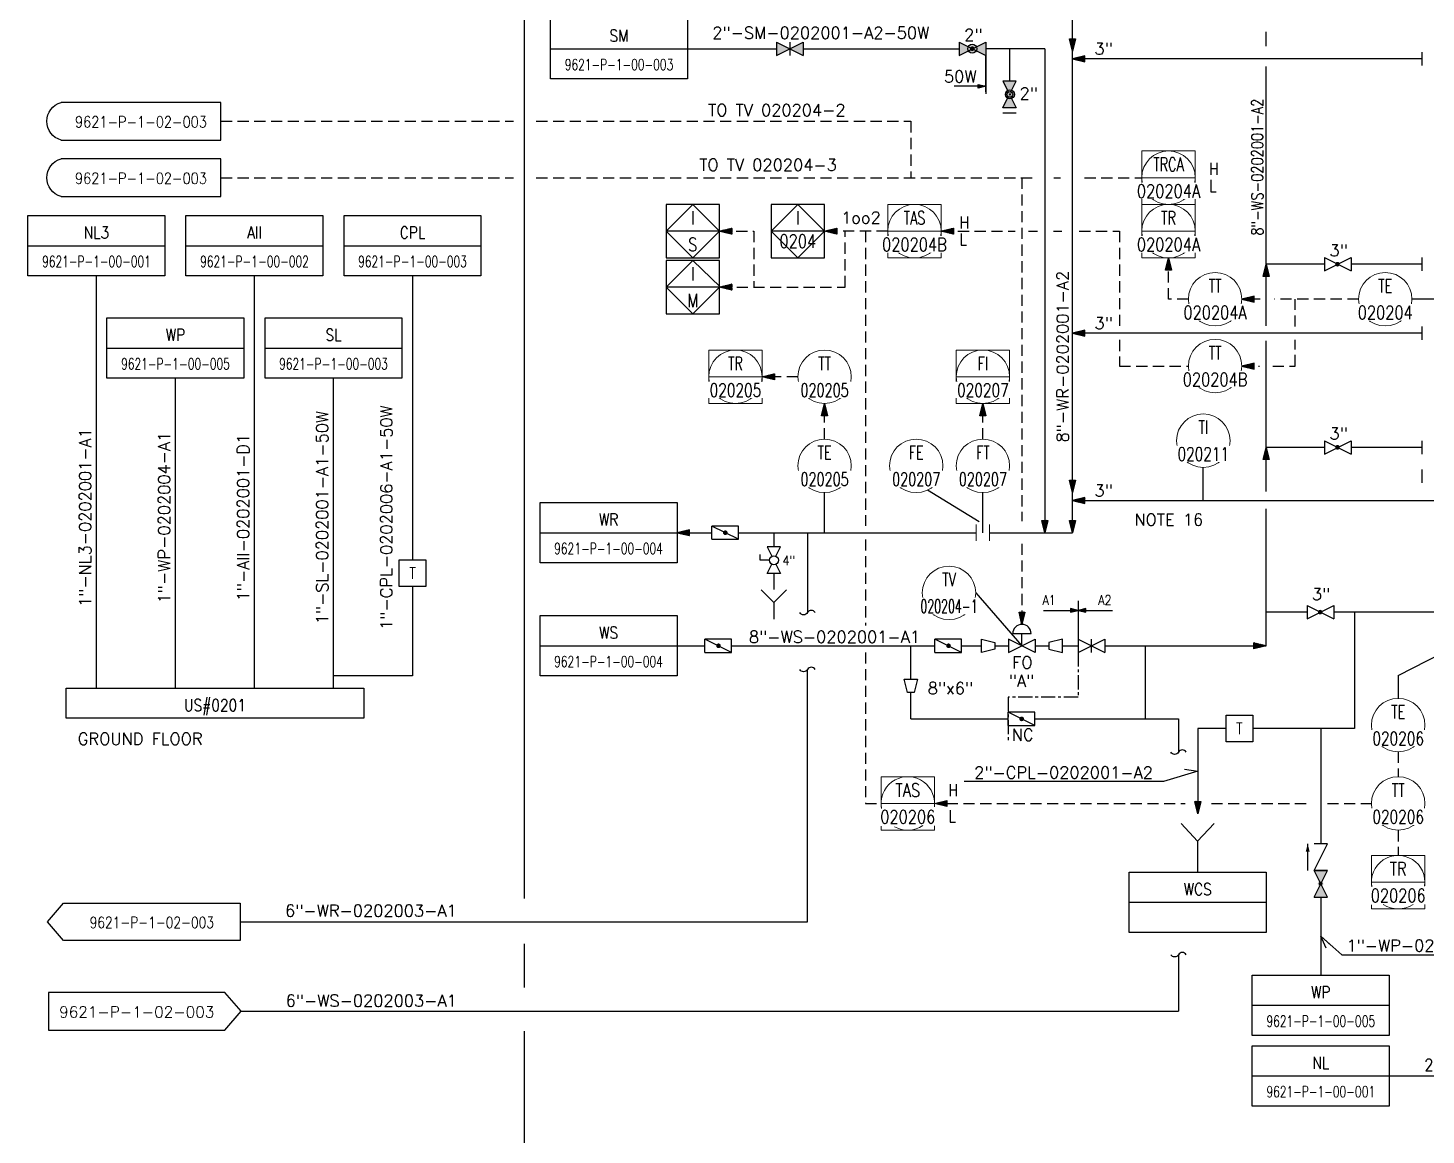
# Model space of a CAD drawing. Header units: inches. Extents: x 18 to 1172, y 24 to 967.
# Drawn here: x 17.7 to 331.3, y 347.3 to 595.7 of the extents above; entities that cross this region are included whole.
import ezdxf
from ezdxf.enums import TextEntityAlignment as Align

# ---------------------------------------------------------------- set-up
doc = ezdxf.new("R2010")
doc.units = ezdxf.units.IN
doc.header["$LTSCALE"] = 10
doc.header["$MEASUREMENT"] = 0
doc.linetypes.add('CENTER2', pattern=[6.4, 4, -0.8, 0.8, -0.8])
doc.linetypes.add('HIDDEN', pattern=[0.375, 0.25, -0.125])
for name, color, linetype in [('BLOCK', 7, 'Continuous'), ('FITTING', 3, 'Continuous'), ('INST', 4, 'Continuous'), ('MINE-LINE', 6, 'Continuous'), ('Misc', 7, 'Continuous'), ('SYMBOL', 253, 'Continuous'), ('TEXT', 253, 'Continuous'), ('TXT-0', 7, 'Continuous'), ('WI', 255, 'Continuous')]:
    doc.layers.add(name, color=color, linetype=linetype)
doc.styles.add('ROMANS', font='romans.shx', dxfattribs={"width": 0.8})
doc.styles.add('S1', font='simplex', dxfattribs={"width": 0.8})
doc.styles.get("Standard").update_dxf_attribs({"font": 'txt.shx', "height": 2})
doc.styles.add('style1', font='SIMPLEX.shx', dxfattribs={"width": 0.8})
doc.dimstyles.get("Standard").update_dxf_attribs({"dimtxt": 0.18, "dimasz": 0.18, "dimexe": 0.18, "dimexo": 0.0625, "dimgap": 0.09, "dimtad": 0, "dimtih": 1, "dimtoh": 1, "dimdec": 4, "dimzin": 0, "dimdsep": 46, "dimtxsty": 'Standard', "dimcen": 0.09, "dimadec": 0, "dimazin": 0, "dimtfac": 1, "dimtdec": 4, "dimtofl": 0, "dimtmove": 0, "dimatfit": 3, "dimfxl": 1, "dimtolj": 1, "dimtzin": 0, "dimarcsym": 0})

# ---------------------------------------------------------------- blocks, each defined once
blk = doc.blocks.new('RC')
at = {"color": 0}
blk.add_lwpolyline([(3, -0.75), (3, 0.75), (0, 1.5), (0, -1.5), (3, -0.75)], dxfattribs=at)
blk = doc.blocks.new('AR30')
at = {"color": 0, "linetype": 'ByBlock', "lineweight": -2}
for p, q in [((0, 0), (-3.11, 0)), ((-2.69, 1.25), (0, 0))]:
    blk.add_line(p, q, dxfattribs=at)
blk = doc.blocks.new('*U34')
at = {"layer": 'INST', "color": 0, "linetype": 'Continuous', "lineweight": 0}
blk.add_line((6, 0), (-6, 0), dxfattribs=at)
at = {"layer": 'INST', "color": 0, "linetype": 'Continuous', "lineweight": 0, "flags": 128}
blk.add_lwpolyline([(6, 6), (-6, 6), (-6, -6), (6, -6)], close=True, dxfattribs=at)
at = {"layer": 'INST', "color": 0, "linetype": 'Continuous', "lineweight": 0}
blk.add_circle((0, 0), 6, dxfattribs=at)
at = {"style": 'ROMANS', "width": 0.8}
for tag, p in [('EQP', (0, 3)), ('NO', (0, -3))]:
    blk.add_attdef(tag, text='', height=3, dxfattribs=at).set_placement(p, align=Align.MIDDLE_CENTER)
blk.add_wipeout([(-6.2, -1.09), (6.2, -1.09), (6.2, -4.8), (-6.2, -4.8), (-6.2, -4.8), (-6.2, -4.8)]).dxf.layer = 'WI'
blk = doc.blocks.new('*U35')
at = {"layer": 'INST', "color": 0, "linetype": 'Continuous', "lineweight": 0}
blk.add_circle((0, 0), 6, dxfattribs=at)
at = {"style": 'ROMANS', "width": 0.8}
for tag, p in [('EQP', (0, 3)), ('NO', (0, -3))]:
    blk.add_attdef(tag, text='', height=3, dxfattribs=at).set_placement(p, align=Align.MIDDLE_CENTER)
blk.add_wipeout([(-6.2, -1.09), (6.2, -1.09), (6.2, -4.8), (-6.2, -4.8), (-6.2, -4.8), (-6.2, -4.8)]).dxf.layer = 'WI'
blk = doc.blocks.new('OPD_INT')
at = {"layer": 'Misc', "color": 0, "linetype": 'ByBlock'}
for p, q in [((0, 3.85), (32.59, 3.85)), ((0, -3.85), (0, 3.85)), ((32.59, -3.85), (0, -3.85))]:
    blk.add_line(p, q, dxfattribs=at)
blk.add_arc((31.5, 0), 4, 285.7979, 74.2021, dxfattribs=at)
at = {"layer": 'Misc', "color": 7, "style": 'S1'}
for tag, p in [('SERVICE1', (16.57, 13.88)), ('SERVICE2', (16.57, 10.12)), ('SERVICE3', (16.57, 6.05)), ('DWG_NO', (16.29, -0.13))]:
    blk.add_attdef(tag, text='', height=2.8, dxfattribs=at).set_placement(p, align=Align.MIDDLE_CENTER)
blk = doc.blocks.new('SON')
at = {"linetype": 'ByBlock'}
h = blk.add_hatch(dxfattribs=at)
h.set_pattern_fill('ANSI37', color=0, scale=80, style=0)
h.paths.add_polyline_path([(64, 264), (-64, 264), (0, 0)])
at = {"color": 0, "linetype": 'ByBlock'}
blk.add_lwpolyline([(64, 264), (-64, 264), (0, 0)], close=True, dxfattribs=at)
blk = doc.blocks.new('*U42')
at = {"layer": 'SYMBOL', "color": 0, "linetype": 'Continuous', "lineweight": 0}
for p, q in [((-1.5, 1.8), (-1.5, -1.8)), ((1.5, 1.8), (1.5, -1.8))]:
    blk.add_line(p, q, dxfattribs=at)
blk = doc.blocks.new('TRAP')
at = {"layer": 'FITTING', "color": 0}
blk.add_lwpolyline([(0, 3), (6, 3), (6, -3), (0, -3)], close=True, dxfattribs=at)
at = {"layer": 'FITTING', "color": 7, "style": 'ROMANS', "width": 0.85}
blk.add_text('T', height=2.5, dxfattribs=at).set_placement((3, 0), align=Align.MIDDLE_CENTER)
blk = doc.blocks.new('checkvalve')
at = {"layer": 'FITTING', "color": 0}
blk.add_line((0, 2.92), (6, 2.92), dxfattribs=at)
blk.add_lwpolyline([(4.2, 2.92, 0.9, 0, 0), (6, 2.92, 0, 0, 0)], format="xyseb", dxfattribs=at)
blk.add_lwpolyline([(0, -1.5), (0, 1.5), (6, -1.5), (6, 1.5)], dxfattribs=at)
at = {"layer": 'FITTING', "color": 2, "style": 'ROMANS', "width": 0.85}
blk.add_attdef('SIZE', text='', height=2.5, dxfattribs=at).set_placement((3, 5.52), align=Align.MIDDLE)
blk = doc.blocks.new('OPD')
at = {"layer": 'Misc', "color": 0}
blk.add_lwpolyline([(0, -3.5), (33, -3.5), (36, 0), (33, 3.5), (0, 3.5)], close=True, dxfattribs=at)
at = {"layer": 'Misc', "color": 2, "style": 'ROMANS', "width": 0.8}
for tag, p in [('TAG_NO', (16.61, 1.82)), ('DWG_NO.', (16.54, -1.59)), ('SERVICE1', (16.61, -5.64)), ('SERVICE2', (16.61, -8.97))]:
    blk.add_attdef(tag, text='', height=2.5, dxfattribs=at).set_placement(p, align=Align.MIDDLE_CENTER)
blk = doc.blocks.new('BRK LINE')
at = {"layer": 'MINE-LINE', "color": 0, "linetype": 'Continuous'}
blk.add_lwpolyline([(0, 1.73, 0.587355), (0, 0, -0.587355), (0, -1.73)], format="xyb", dxfattribs=at)

msp = doc.modelspace()

# ---------------------------------------------------------------- hatches: boundary and pattern name
at = {"layer": 'MINE-LINE', "linetype": 'Continuous'}
h = msp.add_hatch(color=6, dxfattribs=at)
h.paths.add_polyline_path([(191.6, 589.56), (191.6, 592.54), (188.62, 591.05)])
h.paths.add_polyline_path([(188.57, 591.03), (188.57, 591.07), (185.63, 592.54), (185.63, 589.56)])
h = msp.add_hatch(color=6, dxfattribs=at)
h.paths.add_polyline_path([(230.42, 591.51, -0.116434), (230.52, 591.06, -0.116434), (230.42, 590.61), (232.52, 589.56), (232.52, 592.56)])
h.paths.add_polyline_path([(228.52, 591.06, 1), (230.52, 591.06, 1)])
h.paths.add_polyline_path([(226.52, 592.56), (226.52, 589.56), (228.62, 590.61, -0.116434), (228.52, 591.06, -0.116434), (228.62, 591.51)])
h = msp.add_hatch(color=6, dxfattribs=at)
h.paths.add_polyline_path([(237.52, 581.7, -0.116434), (237.97, 581.81, -0.116434), (238.42, 581.7), (239.47, 583.8), (236.47, 583.8)])
h.paths.add_polyline_path([(237.97, 579.8, 1), (237.97, 581.81, 1)])
h.paths.add_polyline_path([(236.47, 577.8), (239.47, 577.8), (238.42, 579.91, -0.116434), (237.97, 579.8, -0.116434), (237.52, 579.9)])
h = msp.add_hatch(color=6, dxfattribs=at)
h.paths.add_polyline_path([(307.91, 403.12, -0.245751), (307.32, 403.17), (306.1, 400.74), (309.1, 400.74)])
h.paths.add_polyline_path([(308.31, 403.71, 1), (307.03, 403.71, 1)])
h.paths.add_polyline_path([(307.56, 403.72, -1), (307.81, 403.72, -1)], flags=16)
h.paths.add_polyline_path([(306.89, 405.17), (307.34, 404.26, -0.226427), (307.89, 404.31), (308.36, 405.25, 0.075994)])
h.paths.add_polyline_path([(308.36, 405.25), (309.1, 406.74), (306.1, 406.74), (306.89, 405.17, -0.075994)])
at = {"layer": 'TEXT', "linetype": 'Continuous'}
h = msp.add_hatch(color=0, dxfattribs=at)
h.dxf.hatch_style = 1
h.paths.add_polyline_path([(223.81, 422.4), (221.06, 421.73), (223.81, 421.07)])
at = {"layer": 'TXT-0'}
for points in [[(232.56, 582.62), (230.84, 582.19), (230.84, 583.05)], [(253.27, 465.05), (251.55, 465.48), (251.55, 464.62)], [(253.27, 465.05), (254.99, 464.62), (254.99, 465.48)]]:
    msp.add_hatch(color=256, dxfattribs=at).paths.add_polyline_path(points)

# ---------------------------------------------------------------- linework, layer by layer
at = {"color": 6}
for p, q in [((252.03, 482.48), (252.03, 655.79)), ((295.46, 591.65), (295.46, 594.82)), ((165.63, 591.05), (185.63, 591.05)), ((188.57, 591.05), (188.62, 591.05)), ((191.6, 591.05), (226.59, 591.05)), ((245.78, 591.05), (232.56, 591.05)), ((237.89, 591.05), (237.89, 583.81)), ((245.78, 591.05), (245.78, 482.48)), ((330.45, 588.81), (252.03, 588.81)), ((295.46, 528.87), (295.46, 587.03)), ((308.54, 542.71), (295.46, 542.71)), ((330.45, 542.71), (314.51, 542.71)), ((33.02, 447.59), (33.02, 540.11)), ((68.48, 447.59), (68.48, 540.11)), ((103.94, 540.11), (103.94, 476.4)), ((339.12, 534.85), (328.19, 534.85)), ((330.45, 527.23), (252.03, 527.23)), ((295.46, 491.71), (295.46, 525.53)), ((50.75, 447.59), (50.75, 517.14)), ((86.21, 447.59), (86.21, 517.14)), ((308.54, 501.61), (295.46, 501.61)), ((330.45, 501.61), (314.51, 501.61)), ((281.36, 489.67), (281.36, 497.12)), ((196.39, 482.48), (196.39, 491.46)), ((231.91, 482.48), (231.91, 491.46)), ((252.04, 489.67), (336.58, 489.67)), ((295.46, 457.12), (295.46, 487.84)), ((163.3, 482.48), (171.08, 482.48)), ((177.05, 482.48), (230.41, 482.48)), ((192.54, 482.48), (192.54, 464.54)), ((230.35, 482.48), (230.39, 482.48)), ((233.41, 482.48), (252.03, 482.48)), ((181.93, 476.3), (181.93, 477.56)), ((184.01, 476.3), (181.93, 476.3)), ((103.94, 470.4), (103.94, 450.35)), ((230.31, 468.97), (240.68, 457.12)), ((304.66, 464.64), (295.46, 464.64)), ((333.91, 464.64), (310.63, 464.64)), ((315.28, 464.64), (315.28, 438.53)), ((325.09, 450.42), (348.93, 462.71)), ((227.13, 458.61), (221.16, 458.61)), ((163.3, 457.12), (169.56, 457.12)), ((175.52, 457.12), (221.16, 457.12)), ((215.72, 449.65), (215.72, 457.12)), ((221.16, 455.63), (227.13, 455.63)), ((227.13, 457.12), (231.62, 457.12)), ((234.62, 457.12), (237.69, 457.12)), ((243.66, 457.12), (246.75, 457.12)), ((249.74, 457.12), (253.27, 457.12)), ((259.24, 457.12), (295.46, 457.12)), ((268.41, 440.71), (268.41, 457.12)), ((103.94, 450.35), (86.21, 450.35)), ((325.09, 450.42), (325.09, 445.31)), ((215.72, 440.71), (215.72, 446.66)), ((215.72, 440.71), (237.57, 440.71)), ((243.54, 442.2), (237.57, 442.2)), ((237.57, 439.22), (243.54, 439.22)), ((243.54, 440.71), (268.41, 440.71)), ((268.41, 440.71), (275.8, 440.71)), ((275.8, 440.71), (275.8, 433.23)), ((286.46, 438.53), (280.11, 438.53)), ((280.11, 438.53), (280.11, 419.43)), ((315.28, 438.53), (292.46, 438.53)), ((307.7, 438.53), (307.7, 412.7)), ((276.39, 417.22), (280.1, 413.25)), ((283.81, 417.22), (280.1, 413.25)), ((280.11, 406.32), (280.11, 413.25)), ((307.71, 400.7), (307.71, 383.21)), ((275.8, 387.8), (275.8, 375.1)), ((323.08, 360.61), (372.31, 360.61))]:
    msp.add_line(p, q, dxfattribs=at)
at = {"color": 6, "linetype": 'Continuous'}
for p, q in [((134.9, 591.05), (165.63, 591.05)), ((196.39, 550.12), (184.39, 550.12)), ((17.65, 546.87), (48.39, 546.87)), ((53.11, 546.87), (83.85, 546.87)), ((88.57, 546.87), (119.3, 546.87)), ((35.38, 523.91), (66.12, 523.91)), ((70.84, 523.91), (101.57, 523.91)), ((132.57, 482.48), (163.3, 482.48)), ((132.57, 457.12), (163.3, 457.12)), ((264.74, 399.55), (295.48, 399.55)), ((292.34, 376.45), (323.08, 376.45)), ((292.34, 360.61), (323.08, 360.61))]:
    msp.add_line(p, q, dxfattribs=at)
at = {"color": 5, "linetype": 'CENTER2', "ltscale": 0.08}
for p, q in [((253.27, 455.63), (253.27, 445.56)), ((253.27, 445.56), (237.57, 445.56)), ((237.57, 445.56), (237.57, 435.73))]:
    msp.add_line(p, q, dxfattribs=at)
at = {"color": 6, "linetype": 'Continuous'}
for points in [[(134.9, 597.82), (165.63, 597.82), (165.63, 584.28), (134.9, 584.28)], [(17.65, 553.64), (48.39, 553.64), (48.39, 540.11), (17.65, 540.11)], [(53.11, 553.64), (83.85, 553.64), (83.85, 540.11), (53.11, 540.11)], [(88.57, 553.64), (119.3, 553.64), (119.3, 540.11), (88.57, 540.11)], [(35.38, 530.67), (66.12, 530.67), (66.12, 517.14), (35.38, 517.14)], [(70.84, 530.67), (101.57, 530.67), (101.57, 517.14), (70.84, 517.14)], [(132.57, 489.24), (163.3, 489.24), (163.3, 475.71), (132.57, 475.71)], [(132.57, 463.88), (163.3, 463.88), (163.3, 450.35), (132.57, 450.35)], [(26.25, 440.83), (26.25, 447.59), (92.98, 447.59), (92.98, 440.83)], [(264.74, 406.32), (295.48, 406.32), (295.48, 392.78), (264.74, 392.78)], [(292.34, 383.21), (323.08, 383.21), (323.08, 369.68), (292.34, 369.68)], [(292.34, 367.38), (323.08, 367.38), (323.08, 353.85), (292.34, 353.85)]]:
    msp.add_lwpolyline(points, close=True, dxfattribs=at)
at = {"color": 6, "linetype": 'Continuous', "flags": 128}
msp.add_lwpolyline([(196.39, 556.12), (184.39, 556.12), (184.39, 544.12), (196.39, 544.12)], close=True, dxfattribs=at)
msp.add_lwpolyline([(190.39, 556.12), (184.39, 550.12), (190.39, 544.12), (196.39, 550.12), (190.39, 556.12)], dxfattribs=at)
at = {"color": 6}
msp.add_lwpolyline([(240.68, 457.12), (240.68, 459.83)], dxfattribs=at)
msp.add_circle((185.01, 476.3), 1.01, dxfattribs=at)
at = {"layer": 'INST', "color": 6}
for p, q in [((172.81, 550.12), (160.81, 550.12)), ((172.81, 537.57), (160.81, 537.57))]:
    msp.add_line(p, q, dxfattribs=at)
at = {"layer": 'INST', "color": 0, "linetype": 'Continuous', "lineweight": 0}
for p, q in [((221.06, 421.73), (209.06, 421.73)), ((331.09, 404.07), (319.09, 404.07))]:
    msp.add_line(p, q, dxfattribs=at)
at = {"layer": 'INST', "color": 6, "flags": 128}
for points in [[(172.81, 556.12), (160.81, 556.12), (160.81, 544.12), (172.81, 544.12)], [(172.81, 543.57), (160.81, 543.57), (160.81, 531.57), (172.81, 531.57)]]:
    msp.add_lwpolyline(points, close=True, dxfattribs=at)
for points in [[(166.81, 544.12), (172.81, 550.12), (166.81, 556.12), (160.81, 550.12), (166.81, 544.12)], [(172.93, 537.6), (166.81, 543.57), (160.81, 537.57), (166.81, 531.57), (172.81, 537.57)]]:
    msp.add_lwpolyline(points, dxfattribs=at)
at = {"layer": 'INST', "color": 0, "linetype": 'Continuous', "lineweight": 0, "flags": 128}
for points in [[(221.06, 420.95), (221.06, 427.73), (209.06, 427.73), (209.06, 420.89)], [(209.06, 416.65), (209.06, 415.73), (221.06, 415.73), (221.06, 416.7)], [(331.09, 403.26), (331.09, 410.07), (319.09, 410.07), (319.09, 403.29)], [(319.09, 398.97), (319.09, 398.07), (331.09, 398.07), (331.09, 399.03)]]:
    msp.add_lwpolyline(points, dxfattribs=at)
at = {"layer": 'INST', "color": 0, "linetype": 'Continuous', "lineweight": 0}
for centre, start, end in [((215.06, 421.73), 357.4163, 191.0633), ((215.06, 421.73), 240.4011, 304.1632), ((325.09, 404.07), 351.6066, 190.2291), ((325.09, 404.07), 236.0787, 303.7134)]:
    msp.add_arc(centre, 6, start, end, dxfattribs=at)
at = {"layer": 'MINE-LINE', "color": 6, "linetype": 'Continuous'}
for p, q in [((129.05, 400.37), (129.05, 665.66)), ((185.63, 589.56), (191.6, 592.54)), ((185.63, 592.54), (191.6, 589.56)), ((185.63, 592.54), (185.63, 589.56)), ((188.57, 592.54), (188.57, 589.56)), ((191.6, 592.54), (191.6, 589.56)), ((226.59, 592.54), (232.56, 589.56)), ((226.59, 592.54), (226.59, 589.56)), ((226.59, 589.56), (232.56, 592.54)), ((232.56, 592.54), (232.56, 589.56)), ((330.45, 587.31), (330.45, 590.31)), ((239.39, 583.81), (236.39, 583.81)), ((236.39, 583.81), (237.63, 581.34)), ((238.18, 581.39), (239.39, 583.81)), ((236.39, 577.81), (237.61, 580.25)), ((239.39, 577.81), (236.39, 577.81)), ((238.2, 580.2), (239.39, 577.81)), ((239.39, 576.57), (236.39, 576.57)), ((308.54, 544.2), (314.51, 541.22)), ((308.54, 544.2), (308.54, 541.22)), ((308.54, 541.22), (314.51, 544.2)), ((314.51, 544.2), (314.51, 541.22)), ((330.45, 541.21), (330.45, 544.21)), ((330.45, 525.73), (330.45, 528.73)), ((308.54, 500.12), (314.51, 503.1)), ((308.54, 503.1), (308.54, 500.12)), ((308.54, 503.1), (314.51, 500.12)), ((314.51, 503.1), (314.51, 500.12)), ((330.45, 500.11), (330.45, 503.11)), ((330.45, 493.67), (330.45, 496.67)), ((177.05, 483.97), (171.08, 483.97)), ((177.05, 480.99), (171.08, 483.97)), ((171.08, 480.99), (171.08, 483.97)), ((177.05, 480.99), (177.05, 483.97)), ((171.08, 480.99), (177.05, 480.99)), ((173.86, 482.48), (174.38, 482.48)), ((185.01, 482.48), (185.01, 479.28)), ((185.01, 473.31), (185.01, 469.74)), ((185.01, 466.81), (182.18, 469.63)), ((185.01, 466.81), (187.84, 469.63)), ((185.01, 466.81), (185.01, 463.08)), ((304.66, 466.13), (310.63, 463.16)), ((304.66, 466.13), (304.66, 463.16)), ((304.66, 463.16), (310.63, 466.13)), ((310.63, 466.13), (310.63, 463.16)), ((175.52, 458.61), (169.56, 458.61)), ((175.52, 455.63), (169.56, 458.61)), ((169.56, 455.63), (169.56, 458.61)), ((175.52, 455.63), (175.52, 458.61)), ((221.16, 455.63), (221.16, 458.61)), ((227.13, 455.63), (221.16, 458.61)), ((227.13, 455.63), (227.13, 458.61)), ((253.27, 455.63), (259.24, 458.61)), ((253.27, 458.61), (253.27, 455.63)), ((253.27, 458.61), (259.24, 455.63)), ((256.21, 458.61), (256.21, 455.63)), ((259.24, 458.61), (259.24, 455.63)), ((169.56, 455.63), (175.52, 455.63)), ((172.34, 457.12), (172.85, 457.12)), ((192.54, 395.19), (192.54, 451.78)), ((243.54, 439.22), (237.57, 442.2)), ((237.57, 439.22), (237.57, 442.2)), ((243.54, 439.22), (243.54, 442.2)), ((306.22, 400.73), (309.2, 406.7)), ((309.2, 400.73), (306.22, 406.7)), ((306.22, 406.7), (309.2, 406.7)), ((306.22, 400.73), (309.2, 400.73)), ((65.24, 395.19), (192.54, 395.19)), ((129.05, 380.41), (129.05, 390.2)), ((65.46, 375.1), (275.8, 375.1)), ((129.05, 339.94), (129.05, 370.62))]:
    msp.add_line(p, q, dxfattribs=at)
at = {"layer": 'MINE-LINE', "color": 2, "linetype": 'HIDDEN'}
for p, q in [((60.94, 574.79), (126.6, 574.79)), ((131.71, 574.79), (215.73, 574.79)), ((215.73, 574.79), (215.73, 562.12)), ((60.94, 562.12), (126.6, 562.12)), ((131.71, 562.12), (244.02, 562.12)), ((240.68, 562.12), (240.68, 485.06)), ((247.86, 562.12), (249.34, 562.12)), ((254.73, 562.12), (267.56, 562.12)), ((172.81, 550.12), (180.51, 550.12)), ((180.51, 550.12), (180.51, 537.57)), ((201.02, 537.57), (201.02, 550.12)), ((273.56, 534.85), (273.56, 544.12)), ((172.93, 537.6), (201.02, 537.57)), ((278.01, 534.85), (273.56, 534.85)), ((294.13, 534.85), (290.01, 534.85)), ((316.19, 534.85), (297.35, 534.85)), ((240.68, 480), (240.68, 461.89))]:
    msp.add_line(p, q, dxfattribs=at)
at = {"layer": 'MINE-LINE', "color": 6, "linetype": 'Continuous'}
for points, const_width in [([(229.26, 591.06, -1), (229.78, 591.06, -1)], 0.52), ([(238.1, 580.8, -1), (237.85, 580.8, -1)], 0.25), ([(311.21, 542.71, -1), (311.73, 542.71, -1)], 0.52), ([(311.21, 501.62, -1), (311.73, 501.62, -1)], 0.52), ([(174.38, 482.47, -1), (173.86, 482.47, -1)], 0.52), ([(307.33, 464.65, -1), (307.85, 464.65, -1)], 0.52), ([(172.85, 457.11, -1), (172.33, 457.11, -1)], 0.52), ([(224.46, 457.11, -1), (223.94, 457.11, -1)], 0.52), ([(240.87, 440.7, -1), (240.35, 440.7, -1)], 0.52), ([(307.47, 403.72, 1), (307.9, 403.72, 1)], 0.428)]:
    msp.add_lwpolyline(points, format="xyb", close=True, dxfattribs=dict(at, const_width=const_width))
at = {"layer": 'MINE-LINE', "color": 2, "linetype": 'HIDDEN'}
for points in [[(205.56, 550.12), (205.56, 483.98)], [(242.18, 550.12), (244.16, 550.12)], [(247.72, 550.12), (249.64, 550.12)], [(253.53, 550.12), (262.56, 550.12), (262.56, 528.73)], [(302.01, 528.73), (302.01, 534.85)], [(296.96, 519.85), (302.01, 519.85), (302.01, 525.73)], [(205.56, 480.98), (205.56, 461.62)], [(205.56, 455.62), (205.56, 421.73), (209.06, 421.73)], [(223.81, 421.73), (277.32, 421.73)], [(283.18, 421.73), (305.5, 421.73)]]:
    msp.add_lwpolyline(points, dxfattribs=at)
at = {"layer": 'MINE-LINE', "color": 6, "linetype": 'Continuous'}
for points in [[(185.46, 477.2), (186.5, 479.28), (183.52, 479.28), (184.56, 477.2)], [(185.46, 475.4), (186.5, 473.31), (183.52, 473.31), (184.56, 475.4)]]:
    msp.add_lwpolyline(points, dxfattribs=at)
msp.add_lwpolyline([(242.74, 459.83, 1), (238.61, 459.83)], format="xyb", close=True, dxfattribs=at)
msp.add_lwpolyline([(243.66, 455.63), (237.69, 458.61), (237.69, 455.63), (243.66, 458.61)], close=True, dxfattribs=at)
for centre, radius in [((229.52, 591.06), 1), ((237.97, 580.8), 1), ((237.96, 580.79), 0.64)]:
    msp.add_circle(centre, radius, dxfattribs=at)
at = {"layer": 'TEXT', "color": 0, "linetype": 'Continuous'}
msp.add_lwpolyline([(223.81, 422.4), (223.81, 421.07), (221.06, 421.73)], close=True, dxfattribs=at)
at = {"layer": 'TXT-0'}
for p, q in [((232.56, 581.4), (232.56, 589.56)), ((232.56, 589.56), (232.56, 580.97)), ((232.56, 582.62), (225.47, 582.62)), ((245.53, 465.05), (261.01, 465.05)), ((253.27, 467.2), (253.27, 458.61))]:
    msp.add_line(p, q, dxfattribs=at)
for points in [[(232.56, 582.62), (230.84, 582.19), (230.84, 583.05), (232.56, 582.62)], [(253.27, 465.05), (251.55, 465.48), (251.55, 464.62), (253.27, 465.05)], [(253.27, 465.05), (254.99, 464.62), (254.99, 465.48), (253.27, 465.05)]]:
    msp.add_lwpolyline(points, dxfattribs=at)

# ---------------------------------------------------------------- block references
at = {"color": 6}
for name, p in [('*U42', (231.91, 482.48)), ('TRAP', (100.94, 473.4)), ('TRAP', (286.46, 438.53))]:
    msp.add_blockref(name, p, dxfattribs=at)
at = {"color": 6, "xscale": -1}
for p, rotation in [((231.62, 457.12), 180), ((215.72, 449.65), 90)]:
    msp.add_blockref('RC', p, dxfattribs=dict(at, rotation=rotation))
at = {"color": 6, "rotation": 180}
msp.add_blockref('RC', (249.74, 457.12), dxfattribs=at)
at = {"layer": 'FITTING', "color": 6, "rotation": 90}
msp.add_blockref('checkvalve', (307.71, 406.7), dxfattribs=at)
at = {"layer": 'INST', "color": 6}
ref = msp.add_blockref('*U34', (216.56, 550.12), dxfattribs=at)
ref.add_attrib('EQP', 'TAS', dxfattribs={"layer": '0', "color": 7, "height": 3, "style": 'ROMANS', "width": 0.7}).set_placement((216.56, 553.12), align=Align.MIDDLE_CENTER)
ref.add_attrib('NO', '020204B', dxfattribs={"layer": '0', "color": 7, "height": 3, "style": 'ROMANS', "width": 0.8}).set_placement((216.56, 547.12), align=Align.MIDDLE_CENTER)
ref = msp.add_blockref('*U34', (176.39, 517.46), dxfattribs=at)
ref.add_attrib('EQP', 'TR', dxfattribs={"layer": '0', "color": 7, "height": 3, "style": 'ROMANS', "width": 0.7}).set_placement((176.39, 520.46), align=Align.MIDDLE_CENTER)
ref.add_attrib('NO', '020205', dxfattribs={"layer": '0', "color": 7, "height": 3, "style": 'ROMANS', "width": 0.75}).set_placement((176.39, 514.46), align=Align.MIDDLE_CENTER)
ref = msp.add_blockref('*U35', (196.39, 517.46), dxfattribs=at)
ref.add_attrib('EQP', 'TT', dxfattribs={"layer": '0', "color": 7, "height": 3, "style": 'ROMANS', "width": 0.7}).set_placement((196.39, 520.46), align=Align.MIDDLE_CENTER)
ref.add_attrib('NO', '020205', dxfattribs={"layer": '0', "color": 7, "height": 3, "style": 'ROMANS', "width": 0.7}).set_placement((196.39, 514.46), align=Align.MIDDLE_CENTER)
ref = msp.add_blockref('*U34', (231.91, 517.46), dxfattribs=at)
ref.add_attrib('EQP', 'FI', dxfattribs={"layer": '0', "color": 7, "height": 3, "style": 'ROMANS', "width": 0.7}).set_placement((231.91, 520.46), align=Align.MIDDLE_CENTER)
ref.add_attrib('NO', '020207', dxfattribs={"layer": '0', "color": 7, "height": 3, "style": 'ROMANS', "width": 0.75}).set_placement((231.91, 514.46), align=Align.MIDDLE_CENTER)
ref = msp.add_blockref('*U35', (216.95, 497.46), dxfattribs=at)
ref.add_attrib('EQP', 'FE', dxfattribs={"layer": '0', "color": 7, "height": 3, "style": 'ROMANS', "width": 0.7}).set_placement((216.95, 500.46), align=Align.MIDDLE_CENTER)
ref.add_attrib('NO', '020207', dxfattribs={"layer": '0', "color": 7, "height": 3, "style": 'ROMANS', "width": 0.7}).set_placement((216.95, 494.46), align=Align.MIDDLE_CENTER)
ref = msp.add_blockref('*U35', (325.09, 421.73), dxfattribs=at)
ref.add_attrib('EQP', 'TT', dxfattribs={"layer": '0', "color": 7, "height": 3, "style": 'ROMANS', "width": 0.7}).set_placement((325.09, 424.73), align=Align.MIDDLE_CENTER)
ref.add_attrib('NO', '020206', dxfattribs={"layer": '0', "color": 7, "height": 3, "style": 'ROMANS', "width": 0.75}).set_placement((325.09, 418.73), align=Align.MIDDLE_CENTER)
at = {"layer": 'MINE-LINE', "color": 6, "linetype": 'Continuous', "xscale": -0.01039999999920838, "yscale": 0.01039999999920838, "zscale": 0.0104}
for p in [(252.03, 590.5), (252.03, 491.5), (245.78, 482.48), (252.03, 482.48), (240.68, 461.89), (280.11, 419.43)]:
    msp.add_blockref('SON', p, dxfattribs=at)
at = {"layer": 'MINE-LINE', "color": 6, "linetype": 'Continuous', "yscale": 0.01039999999920838}
for p, xscale, zscale, rotation in [((252.03, 588.81), 0.01039999999920838, 0.01039999999920838, 270), ((196.39, 550.12), -0.01039999999920838, 0.0104, 270), ((295.46, 542.71), -0.01039999999920838, 0.0104, 180), ((252.03, 527.23), 0.01039999999920838, 0.01039999999920838, 270), ((295.46, 501.61), -0.01039999999920838, 0.0104, 180), ((252.04, 489.67), 0.01039999999920838, 0.01039999999920838, 270), ((163.3, 482.48), 0.01039999999920838, 0.01039999999920838, 270), ((295.46, 457.12), -0.01039999999920838, 0.0104, 90)]:
    msp.add_blockref('SON', p, dxfattribs=dict(at, xscale=xscale, zscale=zscale, rotation=rotation))
at = {"layer": 'MINE-LINE', "color": 6, "linetype": 'Continuous'}
ref = msp.add_blockref('OPD_INT', (60.94, 574.79), dxfattribs=dict(at, xscale=-1.099999999999994, yscale=1.100000000000023, zscale=1.100000000000001))
ref.add_attrib('DWG_NO', '9621-P-1-02-003', dxfattribs={"layer": 'Misc', "color": 2, "height": 2.5, "style": 'ROMANS', "width": 0.85}).set_placement((43.01, 574.64), align=Align.MIDDLE_CENTER)
ref = msp.add_blockref('OPD_INT', (60.94, 562.12), dxfattribs=dict(at, xscale=-1.099999999999994, yscale=1.100000000000023, zscale=1.100000000000001))
ref.add_attrib('DWG_NO', '9621-P-1-02-003', dxfattribs={"layer": 'Misc', "color": 2, "height": 2.5, "style": 'ROMANS', "width": 0.85}).set_placement((43.01, 561.98), align=Align.MIDDLE_CENTER)
at = {"layer": 'MINE-LINE', "color": 1, "linetype": 'HIDDEN', "xscale": -0.01039999999920838, "yscale": 0.01039999999920838, "zscale": 0.0104, "rotation": 270}
for p in [(172.81, 550.12), (172.81, 537.57)]:
    msp.add_blockref('SON', p, dxfattribs=at)
at = {"layer": 'MINE-LINE', "color": 6, "linetype": 'Continuous', "rotation": 270}
for p in [(192.54, 464.54), (192.54, 451.78), (275.8, 433.23), (275.8, 387.8)]:
    msp.add_blockref('BRK LINE', p, dxfattribs=at)
at = {"layer": 'MINE-LINE', "color": 6, "linetype": 'Continuous'}
ref = msp.add_blockref('OPD', (65.24, 395.19), dxfattribs=dict(at, xscale=-1.199999999999818, yscale=1.200000000000045, zscale=1.200000000000045))
ref.add_attrib('DWG_NO.', '9621-P-1-02-003', dxfattribs={"layer": 'Misc', "color": 2, "height": 2.5, "style": 'S1', "width": 0.8}).set_placement((45.44, 395.03), align=Align.MIDDLE_CENTER)
ref = msp.add_blockref('OPD', (22.26, 375.1), dxfattribs=dict(at, xscale=1.199999999999818, yscale=1.199999999999818, zscale=1.199999999999818))
ref.add_attrib('DWG_NO.', '9621-P-1-02-003', dxfattribs={"layer": 'Misc', "color": 2, "height": 2.5, "style": 'S1'}).set_placement((42.06, 374.94), align=Align.MIDDLE_CENTER)

# ---------------------------------------------------------------- texts
at = {"style": 'ROMANS', "width": 0.8}
for tag, p in [('I', (166.81, 553.12)), ('I', (190.39, 553.12)), ('0204', (190.39, 547.88)), ('S', (166.81, 547.12)), ('I', (166.81, 540.57)), ('M', (166.81, 534.57)), ('TAS', (215.06, 424.73)), ('020206', (215.06, 418.73)), ('TR', (325.09, 407.07)), ('020206', (325.09, 401.07))]:
    msp.add_attdef(tag, text='', height=3, dxfattribs=at).set_placement(p, align=Align.MIDDLE_CENTER)
at = {"layer": 'BLOCK', "color": 2, "style": 'ROMANS', "width": 0.85}
for tag, p in [('4"', (186.96, 476.23)), ('A2', (257.79, 467.35))]:
    msp.add_attdef(tag, text='#####', height=2.148, dxfattribs=at).set_placement(p, align=Align.MIDDLE_LEFT)
msp.add_attdef('A1', text='#####', height=2.148, dxfattribs=at).set_placement((248.27, 467.35), align=Align.MIDDLE_RIGHT)
at = {"layer": 'TEXT', "color": 0, "linetype": 'Continuous', "style": 'style1', "width": 0.85}
for s, p in [('SM', (150.27, 592.65)), ('NL3', (33.02, 548.47)), ('AII', (68.48, 548.47)), ('CPL', (103.94, 548.47)), ('WP', (50.75, 525.51)), ('SL', (86.21, 525.51)), ('WR', (147.93, 484.08)), ('WS', (147.93, 458.72)), ('US#0201', (59.61, 442.43)), ('WCS', (280.11, 401.15)), ('WP', (307.71, 378.05)), ('NL', (307.71, 362.22))]:
    msp.add_text(s, height=2.667, dxfattribs=at).set_placement(p, align=Align.CENTER)
for s, p in [('H', (282.68, 562.75)), ('L', (282.68, 558.95)), ('H', (226.68, 550.75)), ('L', (226.68, 546.95)), ('H', (224.18, 423.36)), ('L', (224.18, 417.56))]:
    msp.add_text(s, height=2.67, dxfattribs=at).set_placement(p)
at = {"layer": 'TXT-0', "style": 'style1'}
for s, height, p in [('2"-SM-0202001-A2-50W', 2.6667, (195.55, 593.31)), ('2"', 2.667, (229.77, 592.82)), ('3"', 2.667, (259, 589.74)), ('2"', 2.667, (242.21, 579.7)), ('TO TV 020204-2', 2.6667, (185.67, 575.96)), ('TO TV 020204-3', 2.6667, (183.71, 563.66)), ('3"', 2.667, (311.73, 544.48)), ('3"', 2.667, (259, 528.16)), ('3"', 2.667, (311.73, 503.39)), ('3"', 2.667, (259.01, 490.6)), ('NOTE 16', 2.667, (273.62, 484.06)), ('3"', 2.667, (307.78, 467.35)), ('8"-WS-0202001-A1', 2.6667, (198.61, 457.76)), ('FO', 2.667, (240.77, 452.03)), ('8"x6"', 2.667, (224.63, 446.24)), ('"A"', 2.667, (240.56, 447.89)), ('GROUND FLOOR', 2.6667, (42.83, 434.89)), ('NC', 2.667, (240.85, 435.81)), ('2"-CPL-0202001-A2', 2.6667, (250.01, 427.33)), ('6"-WR-0202003-A1', 2.6667, (94.6, 396.34)), ('1"-WP-0202001-A1', 2.6667, (332.73, 388.5)), ('6"-WS-0202003-A1', 2.6667, (94.67, 376.15))]:
    msp.add_text(s, height=height, dxfattribs=at).set_placement(p, align=Align.CENTER)
for s, height, width, p in [('9621-P-1-00-003', 2.5, 0.7, (150.27, 586.24)), ('9621-P-1-00-001', 2.5, 0.7, (33.02, 542.06)), ('9621-P-1-00-002', 2.5, 0.7, (68.48, 542.06)), ('9621-P-1-00-003', 2.5, 0.7, (103.94, 542.06)), ('9621-P-1-00-005', 2.5, 0.7, (50.75, 519.1)), ('9621-P-1-00-003', 2.5, 0.7, (86.21, 519.1)), ('9621-P-1-00-004', 2.5, 0.7, (147.93, 477.67)), ('9621-P-1-00-004', 2.5, 0.7, (147.93, 452.31)), ('9621-P-1-00-005', 2.5, 0.7, (307.71, 371.64)), ('2"-NL-0202001-A1', 2.6667, 0.9, (347.98, 361.74)), ('9621-P-1-00-001', 2.5, 0.7, (307.71, 355.81))]:
    msp.add_text(s, height=height, dxfattribs=dict(at, width=width)).set_placement(p, align=Align.CENTER)
at = {"layer": 'TXT-0', "style": 'style1', "width": 0.8}
msp.add_text('8"-WS-0202001-A2', height=2.6667, rotation=90, dxfattribs=at).set_placement((294.81, 564.49), align=Align.CENTER)
at = {"layer": 'TXT-0', "style": 'style1'}
msp.add_text('8"-WR-0202001-A2', height=2.6667, rotation=90, dxfattribs=at).set_placement((251.14, 502.72))
for s, p in [('1"-SL-0202001-A1-50W', (85, 485.89)), ('1"-CPL-0202006-A1-50W', (99.4, 485.89)), ('1"-NL3-0202001-A1', (31.81, 485.89)), ('1"-WP-0202004-A1', (49.54, 485.89)), ('1"-AII-0202001-D1', (67.27, 485.89))]:
    msp.add_text(s, height=2.6667, rotation=90, dxfattribs=at).set_placement(p, align=Align.CENTER)
msp.add_attdef('50W', text='#####', height=2.667, dxfattribs=at).set_placement((226.84, 583.47), align=Align.CENTER)

# ---------------------------------------------------------------- leaders
at = {"color": 0}
for points in [[(280.11, 428.98), (272.41, 426.64), (227.74, 426.64)], [(307.71, 391.95), (312.45, 387.76), (353.51, 387.76)]]:
    msp.add_leader(points, dimstyle='Standard', override={"dimtxt": 2, "dimasz": 1, "dimexe": 2, "dimexo": 0, "dimtih": 0, "dimtoh": 0, "dimdec": 0, "dimcen": 1, "dimdle": 75, "dimse1": 1, "dimse2": 1, "dimclre": 1, "dimclrt": 3, "dimaunit": 1, "dimadec": 4, "dimtdec": 0, "dimtmove": 2, "dimldrblk": 'AR30', "dimfxl": 3}, dxfattribs=at)

# ---------------------------------------------------------------- next in the draw order: linework, layer by layer
at = {"layer": 'MINE-LINE', "color": 2, "linetype": 'HIDDEN'}
for p, q in [((190.39, 517.46), (182.39, 517.46)), ((325.09, 415.73), (325.09, 410.07))]:
    msp.add_line(p, q, dxfattribs=at)
for points in [[(210.56, 550.12), (196.39, 550.12)], [(222.56, 550.12), (239.18, 550.12)], [(309.2, 421.73), (319.09, 421.73)]]:
    msp.add_lwpolyline(points, dxfattribs=at)

# ---------------------------------------------------------------- next in the draw order: block references
at = {"layer": 'INST', "color": 6}
ref = msp.add_blockref('*U34', (273.56, 562.12), dxfattribs=at)
ref.add_attrib('EQP', 'TRCA', dxfattribs={"layer": '0', "color": 7, "height": 3, "style": 'ROMANS', "width": 0.7}).set_placement((273.56, 565.12), align=Align.MIDDLE_CENTER)
ref.add_attrib('NO', '020204A', dxfattribs={"layer": '0', "color": 7, "height": 3, "style": 'ROMANS', "width": 0.8}).set_placement((273.56, 559.12), align=Align.MIDDLE_CENTER)
ref = msp.add_blockref('*U35', (284.01, 534.85), dxfattribs=at)
ref.add_attrib('EQP', 'TT', dxfattribs={"layer": '0', "color": 7, "height": 3, "style": 'ROMANS', "width": 0.7}).set_placement((284.01, 537.85), align=Align.MIDDLE_CENTER)
ref.add_attrib('NO', '020204A', dxfattribs={"layer": '0', "color": 7, "height": 3, "style": 'ROMANS', "width": 0.8}).set_placement((284.01, 531.85), align=Align.MIDDLE_CENTER)
ref = msp.add_blockref('*U35', (322.19, 534.85), dxfattribs=at)
ref.add_attrib('EQP', 'TE', dxfattribs={"layer": '0', "color": 7, "height": 3, "style": 'ROMANS', "width": 0.7}).set_placement((322.19, 537.85), align=Align.MIDDLE_CENTER)
ref.add_attrib('NO', '020204', dxfattribs={"layer": '0', "color": 7, "height": 3, "style": 'ROMANS', "width": 0.8}).set_placement((322.19, 531.85), align=Align.MIDDLE_CENTER)
ref = msp.add_blockref('*U35', (284.01, 519.85), dxfattribs=at)
ref.add_attrib('EQP', 'TT', dxfattribs={"layer": '0', "color": 7, "height": 3, "style": 'ROMANS', "width": 0.7}).set_placement((284.01, 522.85), align=Align.MIDDLE_CENTER)
ref.add_attrib('NO', '020204B', dxfattribs={"layer": '0', "color": 7, "height": 3, "style": 'ROMANS', "width": 0.8}).set_placement((284.01, 516.85), align=Align.MIDDLE_CENTER)
ref = msp.add_blockref('*U35', (281.36, 503.12), dxfattribs=at)
ref.add_attrib('EQP', 'TI', dxfattribs={"layer": '0', "color": 7, "height": 3, "style": 'ROMANS', "width": 0.7}).set_placement((281.36, 506.12), align=Align.MIDDLE_CENTER)
ref.add_attrib('NO', '020211', dxfattribs={"layer": '0', "color": 7, "height": 3, "style": 'ROMANS', "width": 0.75}).set_placement((281.36, 500.12), align=Align.MIDDLE_CENTER)
ref = msp.add_blockref('*U35', (196.39, 497.46), dxfattribs=at)
ref.add_attrib('EQP', 'TE', dxfattribs={"layer": '0', "color": 7, "height": 3, "style": 'ROMANS', "width": 0.7}).set_placement((196.39, 500.46), align=Align.MIDDLE_CENTER)
ref.add_attrib('NO', '020205', dxfattribs={"layer": '0', "color": 7, "height": 3, "style": 'ROMANS', "width": 0.7}).set_placement((196.39, 494.46), align=Align.MIDDLE_CENTER)
ref = msp.add_blockref('*U35', (231.91, 497.46), dxfattribs=at)
ref.add_attrib('EQP', 'FT', dxfattribs={"layer": '0', "color": 7, "height": 3, "style": 'ROMANS', "width": 0.7}).set_placement((231.91, 500.46), align=Align.MIDDLE_CENTER)
ref.add_attrib('NO', '020207', dxfattribs={"layer": '0', "color": 7, "height": 3, "style": 'ROMANS', "width": 0.7}).set_placement((231.91, 494.46), align=Align.MIDDLE_CENTER)
ref = msp.add_blockref('*U35', (224.31, 468.97), dxfattribs=at)
ref.add_attrib('EQP', 'TV', dxfattribs={"layer": '0', "color": 7, "height": 3, "style": 'ROMANS', "width": 0.7}).set_placement((224.31, 471.97), align=Align.MIDDLE_CENTER)
ref.add_attrib('NO', '020204-1', dxfattribs={"layer": '0', "color": 7, "height": 3, "style": 'ROMANS', "width": 0.6}).set_placement((224.31, 465.97), align=Align.MIDDLE_CENTER)
ref = msp.add_blockref('*U35', (325.09, 439.31), dxfattribs=at)
ref.add_attrib('EQP', 'TE', dxfattribs={"layer": '0', "color": 7, "height": 3, "style": 'ROMANS', "width": 0.7}).set_placement((325.09, 442.31), align=Align.MIDDLE_CENTER)
ref.add_attrib('NO', '020206', dxfattribs={"layer": '0', "color": 7, "height": 3, "style": 'ROMANS', "width": 0.75}).set_placement((325.09, 436.31), align=Align.MIDDLE_CENTER)
at = {"layer": 'MINE-LINE', "color": 6, "linetype": 'Continuous', "xscale": -0.01039999999920838, "yscale": 0.01039999999920838, "zscale": 0.0104}
for p, rotation in [((222.56, 550.12), 270), ((182.39, 517.46), 270), ((196.39, 511.46), 180), ((231.91, 511.46), 180)]:
    msp.add_blockref('SON', p, dxfattribs=dict(at, rotation=rotation))

# ---------------------------------------------------------------- next in the draw order: texts
at = {"layer": 'TXT-0', "style": 'style1'}
msp.add_text('1oo2', height=2.667, dxfattribs=at).set_placement((204.55, 551.81), align=Align.CENTER)

# ---------------------------------------------------------------- next in the draw order: linework, layer by layer
at = {"color": 6}
msp.add_line((231.04, 484.91), (219.48, 492.03), dxfattribs=at)
at = {"layer": 'MINE-LINE', "color": 2, "linetype": 'HIDDEN'}
for p, q in [((196.39, 503.46), (196.39, 511.46)), ((231.91, 503.46), (231.91, 511.46)), ((325.09, 433.31), (325.09, 427.73))]:
    msp.add_line(p, q, dxfattribs=at)
for points in [[(262.56, 525.73), (262.56, 519.85), (278.01, 519.85)], [(290.01, 519.85), (293.96, 519.85)]]:
    msp.add_lwpolyline(points, dxfattribs=at)

# ---------------------------------------------------------------- next in the draw order: block references
at = {"layer": 'INST', "color": 6}
ref = msp.add_blockref('*U34', (273.56, 550.12), dxfattribs=at)
ref.add_attrib('EQP', 'TR', dxfattribs={"layer": '0', "color": 7, "height": 3, "style": 'ROMANS', "width": 0.7}).set_placement((273.56, 553.12), align=Align.MIDDLE_CENTER)
ref.add_attrib('NO', '020204A', dxfattribs={"layer": '0', "color": 7, "height": 3, "style": 'ROMANS', "width": 0.8}).set_placement((273.56, 547.12), align=Align.MIDDLE_CENTER)
at = {"layer": 'MINE-LINE', "color": 6, "linetype": 'Continuous', "xscale": 0.01039999999920838, "yscale": 0.01039999999920838, "zscale": 0.01039999999920838, "rotation": 270}
for p in [(290.01, 534.85), (290.01, 519.85)]:
    msp.add_blockref('SON', p, dxfattribs=at)

# ---------------------------------------------------------------- next in the draw order: block references
at = {"layer": 'MINE-LINE', "color": 6, "linetype": 'Continuous', "xscale": -0.01039999999920838, "yscale": 0.01039999999920838, "zscale": 0.0104, "rotation": 180}
msp.add_blockref('SON', (273.56, 544.12), dxfattribs=at)

doc.saveas('drawing.dxf')
